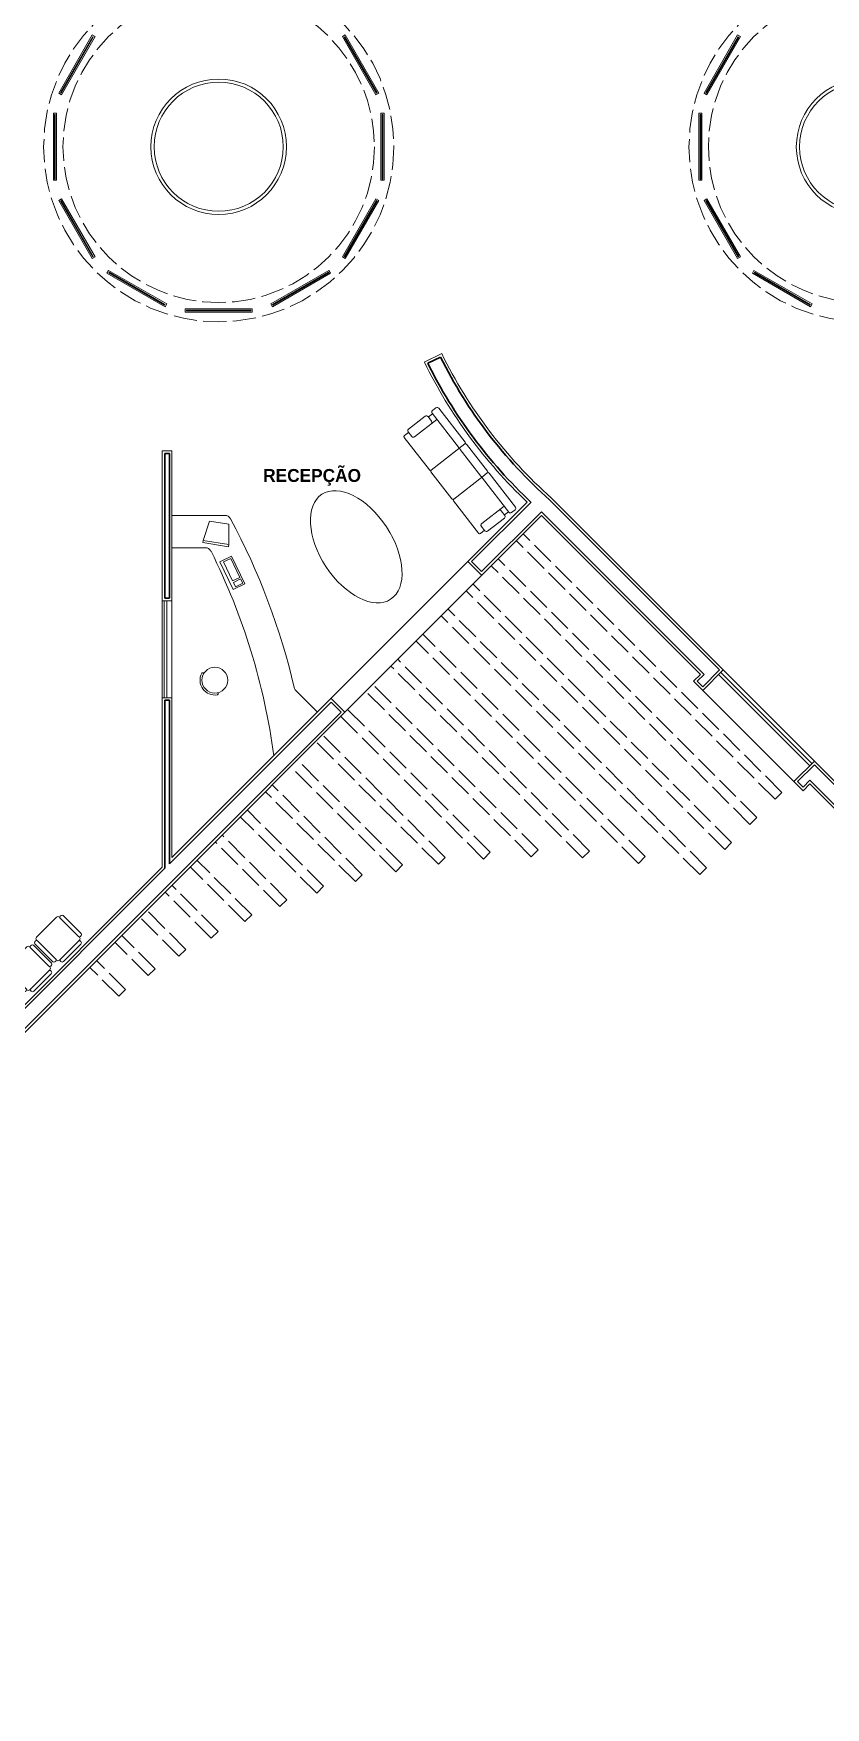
# Model space of a CAD drawing. Header units: millimetres. Extents: x 204 to 540, y 123 to 306.
# Drawn here: x 226.92 to 239.19, y 123.58 to 149.52 of the extents above; entities that cross this region are included whole.
import ezdxf

# ---------------------------------------------------------------- set-up
doc = ezdxf.new("R2010")
doc.units = ezdxf.units.MM
doc.header["$LTSCALE"] = 0.03
doc.linetypes.add('ACAD_ISO02W100', pattern=[15, 12, -3])
for name, color, linetype, lineweight in [('butacas', 33, 'Continuous', 0), ('Detalles de pisos', 40, 'Continuous', 0), ('Muebles', 200, 'Continuous', 0), ('mueblesmadera', 42, 'Continuous', 0), ('Muro carga', 150, 'Continuous', 35), ('Muros', 254, 'Continuous', 0), ('Proyeccion Trabes', 7, 'ACAD_ISO02W100', 0), ('Ventanas', 121, 'Continuous', 0)]:
    doc.layers.add(name, color=color, linetype=linetype, lineweight=lineweight)
doc.styles.get("Standard").update_dxf_attribs({"font": ''})
doc.styles.get('Standard').set_extended_font_data('Copperplate Gothic Bold', bold=True)

# ---------------------------------------------------------------- blocks, each defined once
blk = doc.blocks.new('A$C43936B37')
at = {"layer": 'butacas'}
for p, q in [((0.02, 0.53), (0.04, 0.53)), ((0.06, 0.51), (0.06, 0.53)), ((0.09, 0.56), (0.53, 0.56)), ((0.56, 0.51), (0.56, 0.53)), ((0.58, 0.53), (0.6, 0.53)), ((0.67, 0.53), (0.69, 0.53)), ((0.71, 0.51), (0.71, 0.53)), ((0.74, 0.56), (1.18, 0.56)), ((1.21, 0.51), (1.21, 0.53)), ((1.23, 0.53), (1.25, 0.53)), ((1.32, 0.53), (1.34, 0.53)), ((1.36, 0.51), (1.36, 0.53)), ((1.39, 0.56), (1.83, 0.56)), ((1.86, 0.51), (1.86, 0.53)), ((1.88, 0.53), (1.9, 0.53)), ((1.97, 0.53), (1.99, 0.53)), ((2.01, 0.51), (2.01, 0.53)), ((2.04, 0.56), (2.48, 0.56)), ((2.51, 0.51), (2.51, 0.53)), ((2.53, 0.53), (2.55, 0.53)), ((2.62, 0.53), (2.64, 0.53)), ((2.66, 0.51), (2.66, 0.53)), ((2.69, 0.56), (3.13, 0.56)), ((3.16, 0.51), (3.16, 0.53)), ((3.18, 0.53), (3.2, 0.53)), ((3.27, 0.53), (3.29, 0.53)), ((3.31, 0.51), (3.31, 0.53)), ((3.34, 0.56), (3.78, 0.56)), ((3.81, 0.51), (3.81, 0.53)), ((3.83, 0.53), (3.85, 0.53)), ((3.92, 0.53), (3.94, 0.53)), ((3.96, 0.51), (3.96, 0.53)), ((3.99, 0.56), (4.43, 0.56)), ((4.46, 0.51), (4.46, 0.53)), ((4.48, 0.53), (4.5, 0.53)), ((4.57, 0.53), (4.59, 0.53)), ((4.61, 0.51), (4.61, 0.53)), ((4.64, 0.56), (5.08, 0.56)), ((5.11, 0.51), (5.11, 0.53)), ((5.13, 0.53), (5.15, 0.53)), ((0, 0.11), (0, 0.51)), ((0.06, 0.11), (0.06, 0.51)), ((0.56, 0.51), (0.56, 0.11)), ((0.62, 0.51), (0.62, 0.11)), ((0.65, 0.11), (0.65, 0.51)), ((0.71, 0.11), (0.71, 0.51)), ((1.21, 0.51), (1.21, 0.11)), ((1.27, 0.51), (1.27, 0.11)), ((1.3, 0.11), (1.3, 0.51)), ((1.36, 0.11), (1.36, 0.51)), ((1.86, 0.51), (1.86, 0.11)), ((1.92, 0.51), (1.92, 0.11)), ((1.95, 0.11), (1.95, 0.51)), ((2.01, 0.11), (2.01, 0.51)), ((2.51, 0.51), (2.51, 0.11)), ((2.57, 0.51), (2.57, 0.11)), ((2.6, 0.11), (2.6, 0.51)), ((2.66, 0.11), (2.66, 0.51)), ((3.16, 0.51), (3.16, 0.11)), ((3.22, 0.51), (3.22, 0.11)), ((3.25, 0.11), (3.25, 0.51)), ((3.31, 0.11), (3.31, 0.51)), ((3.81, 0.51), (3.81, 0.11)), ((3.87, 0.51), (3.87, 0.11)), ((3.9, 0.11), (3.9, 0.51)), ((3.96, 0.11), (3.96, 0.51)), ((4.46, 0.51), (4.46, 0.11)), ((4.52, 0.51), (4.52, 0.11)), ((4.55, 0.11), (4.55, 0.51)), ((4.61, 0.11), (4.61, 0.51)), ((5.11, 0.51), (5.11, 0.11)), ((5.17, 0.51), (5.17, 0.11)), ((0.02, 0.09), (0.04, 0.09)), ((0.06, 0.09), (0.06, 0.11)), ((0.09, 0.06), (0.12, 0.06)), ((0.09, 0.03), (0.09, 0.03)), ((0.5, 0.06), (0.12, 0.06)), ((0.5, 0.06), (0.53, 0.06)), ((0.53, 0.03), (0.53, 0.03)), ((0.56, 0.09), (0.56, 0.11)), ((0.58, 0.09), (0.6, 0.09)), ((0.67, 0.09), (0.69, 0.09)), ((0.71, 0.09), (0.71, 0.11)), ((0.74, 0.06), (0.77, 0.06)), ((0.74, 0.03), (0.74, 0.03)), ((1.15, 0.06), (0.77, 0.06)), ((1.15, 0.06), (1.18, 0.06)), ((1.18, 0.03), (1.18, 0.03)), ((1.21, 0.09), (1.21, 0.11)), ((1.23, 0.09), (1.25, 0.09)), ((1.32, 0.09), (1.34, 0.09)), ((1.36, 0.09), (1.36, 0.11)), ((1.39, 0.06), (1.42, 0.06)), ((1.39, 0.03), (1.39, 0.03)), ((1.8, 0.06), (1.42, 0.06)), ((1.8, 0.06), (1.83, 0.06)), ((1.83, 0.03), (1.83, 0.03)), ((1.86, 0.09), (1.86, 0.11)), ((1.88, 0.09), (1.9, 0.09)), ((1.97, 0.09), (1.99, 0.09)), ((2.01, 0.09), (2.01, 0.11)), ((2.04, 0.06), (2.07, 0.06)), ((2.04, 0.03), (2.04, 0.03)), ((2.45, 0.06), (2.07, 0.06)), ((2.45, 0.06), (2.48, 0.06)), ((2.48, 0.03), (2.48, 0.03)), ((2.51, 0.09), (2.51, 0.11)), ((2.53, 0.09), (2.55, 0.09)), ((2.62, 0.09), (2.64, 0.09)), ((2.66, 0.09), (2.66, 0.11)), ((2.69, 0.06), (2.72, 0.06)), ((2.69, 0.03), (2.69, 0.03)), ((3.1, 0.06), (2.72, 0.06)), ((3.1, 0.06), (3.13, 0.06)), ((3.13, 0.03), (3.13, 0.03)), ((3.16, 0.09), (3.16, 0.11)), ((3.18, 0.09), (3.2, 0.09)), ((3.27, 0.09), (3.29, 0.09)), ((3.31, 0.09), (3.31, 0.11)), ((3.34, 0.06), (3.37, 0.06)), ((3.34, 0.03), (3.34, 0.03)), ((3.75, 0.06), (3.37, 0.06)), ((3.75, 0.06), (3.78, 0.06)), ((3.78, 0.03), (3.78, 0.03)), ((3.81, 0.09), (3.81, 0.11)), ((3.83, 0.09), (3.85, 0.09)), ((3.92, 0.09), (3.94, 0.09)), ((3.96, 0.09), (3.96, 0.11)), ((3.99, 0.06), (4.02, 0.06)), ((3.99, 0.03), (3.99, 0.03)), ((4.4, 0.06), (4.02, 0.06)), ((4.4, 0.06), (4.43, 0.06)), ((4.43, 0.03), (4.43, 0.03)), ((4.46, 0.09), (4.46, 0.11)), ((4.48, 0.09), (4.5, 0.09)), ((4.57, 0.09), (4.59, 0.09)), ((4.61, 0.09), (4.61, 0.11)), ((4.64, 0.06), (4.67, 0.06)), ((4.64, 0.03), (4.64, 0.03)), ((5.05, 0.06), (4.67, 0.06)), ((5.05, 0.06), (5.08, 0.06)), ((5.08, 0.03), (5.08, 0.03)), ((5.11, 0.09), (5.11, 0.11)), ((5.13, 0.09), (5.15, 0.09)), ((0.5, 0), (0.12, 0)), ((1.15, 0), (0.77, 0)), ((1.8, 0), (1.42, 0)), ((2.45, 0), (2.07, 0)), ((3.1, 0), (2.72, 0)), ((3.75, 0), (3.37, 0)), ((4.4, 0), (4.02, 0)), ((5.05, 0), (4.67, 0))]:
    blk.add_line(p, q, dxfattribs=at)
for centre, radius, start, end in [((0.02, 0.51), 0.02, 90, 180), ((0.04, 0.51), 0.02, 0, 90), ((0.09, 0.53), 0.03, 90, 180), ((0.53, 0.53), 0.03, 0, 90), ((0.58, 0.51), 0.02, 90, 180), ((0.6, 0.51), 0.02, 360, 90), ((0.67, 0.51), 0.02, 90, 180), ((0.69, 0.51), 0.02, 0, 90), ((0.74, 0.53), 0.03, 90, 180), ((1.18, 0.53), 0.03, 0, 90), ((1.23, 0.51), 0.02, 90, 180), ((1.25, 0.51), 0.02, 360, 90), ((1.32, 0.51), 0.02, 90, 180), ((1.34, 0.51), 0.02, 0, 90), ((1.39, 0.53), 0.03, 90, 180), ((1.83, 0.53), 0.03, 0, 90), ((1.88, 0.51), 0.02, 90, 180), ((1.9, 0.51), 0.02, 360, 90), ((1.97, 0.51), 0.02, 90, 180), ((1.99, 0.51), 0.02, 0, 90), ((2.04, 0.53), 0.03, 90, 180), ((2.48, 0.53), 0.03, 0, 90), ((2.53, 0.51), 0.02, 90, 180), ((2.55, 0.51), 0.02, 360, 90), ((2.62, 0.51), 0.02, 90, 180), ((2.64, 0.51), 0.02, 0, 90), ((2.69, 0.53), 0.03, 90, 180), ((3.13, 0.53), 0.03, 0, 90), ((3.18, 0.51), 0.02, 90, 180), ((3.2, 0.51), 0.02, 360, 90), ((3.27, 0.51), 0.02, 90, 180), ((3.29, 0.51), 0.02, 0, 90), ((3.34, 0.53), 0.03, 90, 180), ((3.78, 0.53), 0.03, 0, 90), ((3.83, 0.51), 0.02, 90, 180), ((3.85, 0.51), 0.02, 360, 90), ((3.92, 0.51), 0.02, 90, 180), ((3.94, 0.51), 0.02, 0, 90), ((3.99, 0.53), 0.03, 90, 180), ((4.43, 0.53), 0.03, 0, 90), ((4.48, 0.51), 0.02, 90, 180), ((4.5, 0.51), 0.02, 360, 90), ((4.57, 0.51), 0.02, 90, 180), ((4.59, 0.51), 0.02, 0, 90), ((4.64, 0.53), 0.03, 90, 180), ((5.08, 0.53), 0.03, 0, 90), ((5.13, 0.51), 0.02, 90, 180), ((5.15, 0.51), 0.02, 360, 90), ((0.02, 0.11), 0.02, 180, 270), ((0.04, 0.11), 0.02, 270, 0), ((0.09, 0.09), 0.03, 180, 270), ((0.12, 0.03), 0.03, 90, 180), ((0.12, 0.03), 0.03, 180, 270), ((0.5, 0.03), 0.03, 360, 90), ((0.5, 0.03), 0.03, 270, 0), ((0.53, 0.09), 0.03, 270, 0), ((0.58, 0.11), 0.02, 180, 270), ((0.6, 0.11), 0.02, 270, 360), ((0.67, 0.11), 0.02, 180, 270), ((0.69, 0.11), 0.02, 270, 0), ((0.74, 0.09), 0.03, 180, 270), ((0.77, 0.03), 0.03, 90, 180), ((0.77, 0.03), 0.03, 180, 270), ((1.15, 0.03), 0.03, 360, 90), ((1.15, 0.03), 0.03, 270, 0), ((1.18, 0.09), 0.03, 270, 0), ((1.23, 0.11), 0.02, 180, 270), ((1.25, 0.11), 0.02, 270, 360), ((1.32, 0.11), 0.02, 180, 270), ((1.34, 0.11), 0.02, 270, 0), ((1.39, 0.09), 0.03, 180, 270), ((1.42, 0.03), 0.03, 90, 180), ((1.42, 0.03), 0.03, 180, 270), ((1.8, 0.03), 0.03, 360, 90), ((1.8, 0.03), 0.03, 270, 0), ((1.83, 0.09), 0.03, 270, 0), ((1.88, 0.11), 0.02, 180, 270), ((1.9, 0.11), 0.02, 270, 360), ((1.97, 0.11), 0.02, 180, 270), ((1.99, 0.11), 0.02, 270, 0), ((2.04, 0.09), 0.03, 180, 270), ((2.07, 0.03), 0.03, 90, 180), ((2.07, 0.03), 0.03, 180, 270), ((2.45, 0.03), 0.03, 360, 90), ((2.45, 0.03), 0.03, 270, 0), ((2.48, 0.09), 0.03, 270, 0), ((2.53, 0.11), 0.02, 180, 270), ((2.55, 0.11), 0.02, 270, 360), ((2.62, 0.11), 0.02, 180, 270), ((2.64, 0.11), 0.02, 270, 0), ((2.69, 0.09), 0.03, 180, 270), ((2.72, 0.03), 0.03, 90, 180), ((2.72, 0.03), 0.03, 180, 270), ((3.1, 0.03), 0.03, 360, 90), ((3.1, 0.03), 0.03, 270, 0), ((3.13, 0.09), 0.03, 270, 0), ((3.18, 0.11), 0.02, 180, 270), ((3.2, 0.11), 0.02, 270, 360), ((3.27, 0.11), 0.02, 180, 270), ((3.29, 0.11), 0.02, 270, 0), ((3.34, 0.09), 0.03, 180, 270), ((3.37, 0.03), 0.03, 90, 180), ((3.37, 0.03), 0.03, 180, 270), ((3.75, 0.03), 0.03, 360, 90), ((3.75, 0.03), 0.03, 270, 0), ((3.78, 0.09), 0.03, 270, 0), ((3.83, 0.11), 0.02, 180, 270), ((3.85, 0.11), 0.02, 270, 360), ((3.92, 0.11), 0.02, 180, 270), ((3.94, 0.11), 0.02, 270, 0), ((3.99, 0.09), 0.03, 180, 270), ((4.02, 0.03), 0.03, 90, 180), ((4.02, 0.03), 0.03, 180, 270), ((4.4, 0.03), 0.03, 360, 90), ((4.4, 0.03), 0.03, 270, 0), ((4.43, 0.09), 0.03, 270, 0), ((4.48, 0.11), 0.02, 180, 270), ((4.5, 0.11), 0.02, 270, 360), ((4.57, 0.11), 0.02, 180, 270), ((4.59, 0.11), 0.02, 270, 0), ((4.64, 0.09), 0.03, 180, 270), ((4.67, 0.03), 0.03, 90, 180), ((4.67, 0.03), 0.03, 180, 270), ((5.05, 0.03), 0.03, 360, 90), ((5.05, 0.03), 0.03, 270, 0), ((5.08, 0.09), 0.03, 270, 0), ((5.13, 0.11), 0.02, 180, 270), ((5.15, 0.11), 0.02, 270, 360)]:
    blk.add_arc(centre, radius, start, end, dxfattribs=at)
blk = doc.blocks.new('RECTANG')
for p, q in [((1, 1), (0, 1)), ((0, 1), (0, 0)), ((1, 0), (1, 1)), ((0, 0), (1, 0))]:
    blk.add_line(p, q)
blk = doc.blocks.new('KEYBOARD', base_point=(60, 294))
for p, xscale, yscale, zscale in [((60, 294), 19, 8, 19), ((61, 295), 13, 5, 13), ((75, 295), 3, 5, 3)]:
    blk.add_blockref('RECTANG', p, dxfattribs=dict(xscale=xscale, yscale=yscale, zscale=zscale))
blk = doc.blocks.new('A$C119B407C')
at = {"layer": 'Muebles'}
for p, q in [((0.07, 1.62), (0.331, 1.822)), ((0.373, 1.817), (0.428, 1.746)), ((0.379, 1.809), (0.442, 1.858)), ((0.436, 1.866), (0.845, 1.339)), ((0.441, 1.908), (0.496, 1.951)), ((0.539, 1.945), (0.948, 1.419)), ((0.008, 1.521), (0.071, 1.57)), ((0.065, 1.577), (0.12, 1.506)), ((0.162, 1.501), (0.509, 1.771)), ((0.395, 0.989), (0.004, 1.492)), ((0.423, 0.986), (0.944, 1.391)), ((0.869, 1.307), (1.193, 0.891)), ((0.873, 1.335), (0.873, 1.335)), ((0.944, 1.391), (0.944, 1.391)), ((0.972, 1.387), (1.295, 0.971)), ((0.742, 0.542), (0.419, 0.958)), ((0.423, 0.986), (0.423, 0.986)), ((1.221, 0.888), (0.771, 0.538)), ((1.217, 0.86), (1.626, 0.333)), ((1.221, 0.888), (1.292, 0.943)), ((1.32, 0.939), (1.728, 0.413)), ((0.771, 0.538), (0.771, 0.538)), ((1.157, 0.008), (0.767, 0.51)), ((1.552, 0.428), (1.205, 0.158)), ((1.507, 0.355), (1.563, 0.284)), ((1.62, 0.341), (1.556, 0.292)), ((1.723, 0.371), (1.668, 0.328)), ((1.248, 0.053), (1.185, 0.004)), ((1.199, 0.116), (1.254, 0.045)), ((1.557, 0.242), (1.297, 0.04))]:
    blk.add_line(p, q, dxfattribs=at)
for centre, radius, start, end in [((0.349, 1.798), 0.03, 37.8303, 127.8303), ((0.46, 1.884), 0.03, 127.8303, 217.8303), ((0.515, 1.927), 0.03, 37.8303, 127.8303), ((0.088, 1.596), 0.03, 127.8303, 217.8303), ((0.404, 1.727), 0.03, 307.8303, 37.8303), ((0.02, 1.505), 0.02, 127.8303, 217.8303), ((0.144, 1.525), 0.03, 217.8303, 307.8303), ((0.861, 1.351), 0.02, 217.8303, 307.8303), ((0.885, 1.32), 0.02, 127.8303, 217.8303), ((0.932, 1.406), 0.02, 307.8303, 37.8303), ((0.956, 1.375), 0.02, 37.8303, 127.8303), ((0.411, 1.002), 0.02, 217.8303, 307.8303), ((0.435, 0.97), 0.02, 127.8303, 217.8303), ((1.208, 0.903), 0.02, 217.8303, 307.8303), ((1.233, 0.872), 0.02, 127.8303, 217.8303), ((1.28, 0.959), 0.02, 307.8303, 37.8303), ((1.304, 0.927), 0.02, 37.8303, 127.8303), ((0.758, 0.554), 0.02, 217.8303, 307.8303), ((0.783, 0.522), 0.02, 127.8303, 217.8303), ((1.484, 0.337), 0.03, 37.8303, 127.8303), ((1.539, 0.266), 0.03, 307.8303, 37.8303), ((1.649, 0.352), 0.03, 217.8303, 307.8303), ((1.705, 0.395), 0.03, 307.8303, 37.8303), ((1.173, 0.02), 0.02, 217.8303, 307.8303), ((1.223, 0.135), 0.03, 127.8303, 217.8303), ((1.278, 0.064), 0.03, 217.8303, 307.8303)]:
    blk.add_arc(centre, radius, start, end, dxfattribs=at)

msp = doc.modelspace()

# ---------------------------------------------------------------- linework, layer by layer
at = {"layer": 'Detalles de pisos', "ltscale": 0.05}
for centre, radius in [((229.79, 147.764), 1.05), ((229.79, 147.764), 1), ((239.79, 147.764), 1.05), ((239.79, 147.764), 1)]:
    msp.add_circle(centre, radius, dxfattribs=at)
msp.add_ellipse((231.921, 141.566), major_axis=(0.533, -0.813), ratio=0.576905, dxfattribs=at)
at = {"layer": 'Muebles', "linetype": 'ByBlock', "ltscale": 0.03}
for p, q in [((229.55, 141.665), (229.645, 141.963)), ((229.645, 141.963), (229.949, 141.915)), ((229.949, 141.915), (229.946, 141.602)), ((229.545, 141.63), (229.55, 141.665)), ((229.94, 141.567), (229.545, 141.63)), ((229.55, 141.665), (229.946, 141.602)), ((229.946, 141.602), (229.94, 141.567))]:
    msp.add_line(p, q, dxfattribs=at)
msp.add_circle((229.73, 139.499), 0.2, dxfattribs=at)
for centre, radius, start, end in [((229.73, 139.499), 0.23, 151.7285, 280.1855), ((229.54, 139.6), 0.015, 331.7285, 151.7285), ((229.768, 139.287), 0.015, 280.1855, 100.1855)]:
    msp.add_arc(centre, radius, start, end, dxfattribs=at)
at = {"layer": 'Muebles', "ltscale": 0.05}
msp.add_arc((231.056, 139.408), 0.1, 193.0726, 225, dxfattribs=at)
at = {"layer": 'mueblesmadera'}
for p, q in [((229.065, 142.052), (229.885, 142.052)), ((229.065, 141.552), (229.581, 141.552)), ((230.985, 139.337), (231.319, 139.004))]:
    msp.add_line(p, q, dxfattribs=at)
at = {"layer": 'mueblesmadera', "ltscale": 0.05}
for centre, radius, start, end in [((229.885, 141.952), 0.1, 28.2336, 90), ((220.646, 136.99), 10.588, 13.0726, 28.2336), ((229.581, 141.452), 0.1, 26.5314, 90), ((220.646, 136.99), 10.088, 7.6255, 26.5314)]:
    msp.add_arc(centre, radius, start, end, dxfattribs=at)
at = {"layer": 'Muro carga'}
for p, q in [((233.228, 144.506), (233.03, 144.409)), ((232.994, 144.391), (232.994, 144.391)), ((228.955, 143.012), (228.955, 140.768)), ((228.955, 143.012), (229.025, 143.012)), ((229.025, 143.012), (229.025, 140.768)), ((233.709, 141.337), (234.629, 142.257)), ((237.55, 139.659), (234.915, 142.294)), ((233.864, 141.182), (234.79, 142.108)), ((237.31, 139.588), (234.79, 142.108)), ((233.709, 141.337), (233.864, 141.182)), ((237.204, 139.482), (237.31, 139.588)), ((237.289, 139.397), (237.55, 139.659)), ((237.204, 139.482), (237.289, 139.397)), ((228.955, 139.188), (228.955, 136.584)), ((229.025, 139.188), (229.025, 136.654)), ((229.025, 136.654), (231.531, 139.159)), ((231.531, 139.159), (231.686, 139.004)), ((226.34, 133.657), (231.686, 139.004)), ((238.759, 137.927), (239.021, 138.188)), ((241.369, 135.841), (239.021, 138.188)), ((238.759, 137.927), (238.844, 137.842)), ((238.844, 137.842), (238.95, 137.948)), ((241.128, 135.77), (238.95, 137.948)), ((226.099, 133.728), (228.955, 136.584))]:
    msp.add_line(p, q, dxfattribs=at)
at = {"layer": 'Muro carga', "ltscale": 0.05}
for p, q in [((229.025, 140.768), (228.955, 140.768)), ((228.955, 139.188), (229.025, 139.188))]:
    msp.add_line(p, q, dxfattribs=at)
at = {"layer": 'Muro carga'}
for radius, start, end in [(7.327, 206.4036, 228.307), (7.547, 206.3945, 226.8522)]:
    msp.add_arc((239.79, 147.764), radius, start, end, dxfattribs=at)
at = {"layer": 'Muros'}
for p, q in [((227.831, 149.496), (227.311, 148.595)), ((227.874, 149.471), (227.354, 148.57)), ((227.831, 149.496), (227.874, 149.471)), ((231.707, 149.471), (231.75, 149.496)), ((232.227, 148.57), (231.707, 149.471)), ((232.27, 148.595), (231.75, 149.496)), ((237.831, 149.496), (237.311, 148.595)), ((237.874, 149.471), (237.354, 148.57)), ((237.831, 149.496), (237.874, 149.471)), ((227.354, 148.57), (227.311, 148.595)), ((232.27, 148.595), (232.227, 148.57)), ((237.354, 148.57), (237.311, 148.595)), ((227.228, 148.284), (227.278, 148.284)), ((227.228, 148.284), (227.228, 147.244)), ((227.278, 148.284), (227.278, 147.244)), ((232.303, 147.244), (232.303, 148.284)), ((232.303, 148.284), (232.353, 148.284)), ((232.353, 147.244), (232.353, 148.284)), ((237.228, 148.284), (237.278, 148.284)), ((237.228, 148.284), (237.228, 147.244)), ((237.278, 148.284), (237.278, 147.244)), ((227.278, 147.244), (227.228, 147.244)), ((232.353, 147.244), (232.303, 147.244)), ((237.278, 147.244), (237.228, 147.244)), ((227.311, 146.933), (227.354, 146.958)), ((227.311, 146.933), (227.831, 146.032)), ((227.354, 146.958), (227.874, 146.057)), ((231.707, 146.057), (232.227, 146.958)), ((231.75, 146.032), (232.27, 146.933)), ((232.227, 146.958), (232.27, 146.933)), ((237.311, 146.933), (237.354, 146.958)), ((237.311, 146.933), (237.831, 146.032)), ((237.354, 146.958), (237.874, 146.057)), ((227.874, 146.057), (227.831, 146.032)), ((231.75, 146.032), (231.707, 146.057)), ((237.874, 146.057), (237.831, 146.032)), ((228.059, 145.804), (228.084, 145.848)), ((228.059, 145.804), (228.959, 145.284)), ((228.084, 145.848), (228.984, 145.328)), ((230.597, 145.328), (231.497, 145.848)), ((230.622, 145.284), (231.522, 145.804)), ((231.497, 145.848), (231.522, 145.804)), ((238.059, 145.804), (238.084, 145.848)), ((238.059, 145.804), (238.959, 145.284)), ((238.084, 145.848), (238.984, 145.328)), ((228.984, 145.328), (228.959, 145.284)), ((230.622, 145.284), (230.597, 145.328)), ((238.984, 145.328), (238.959, 145.284)), ((229.27, 145.201), (229.27, 145.251)), ((229.27, 145.251), (230.31, 145.251)), ((229.27, 145.201), (230.31, 145.201)), ((230.31, 145.251), (230.31, 145.201)), ((233.246, 144.559), (232.976, 144.427)), ((228.915, 143.052), (228.915, 136.6)), ((228.915, 143.052), (229.065, 143.052)), ((229.065, 143.052), (229.065, 136.75)), ((229.065, 136.75), (234.572, 142.257)), ((247.439, 129.827), (234.943, 142.322)), ((226.396, 133.657), (234.79, 142.051)), ((237.253, 139.588), (234.79, 142.051)), ((233.652, 141.337), (233.864, 141.125)), ((237.147, 139.482), (237.253, 139.588)), ((237.289, 139.341), (237.607, 139.659)), ((237.147, 139.482), (237.289, 139.341)), ((238.703, 137.927), (237.289, 139.341)), ((231.531, 139.216), (231.743, 139.004)), ((238.703, 137.927), (239.021, 138.245)), ((238.703, 137.927), (238.844, 137.785)), ((238.844, 137.785), (238.95, 137.891)), ((241.072, 135.77), (238.95, 137.891)), ((215.896, 123.581), (228.915, 136.6))]:
    msp.add_line(p, q, dxfattribs=at)
at = {"layer": 'Muros', "ltscale": 0.05}
for p, q in [((229.065, 140.728), (228.915, 140.728)), ((228.915, 139.228), (229.065, 139.228))]:
    msp.add_line(p, q, dxfattribs=at)
at = {"layer": 'Muros'}
for radius, end in [(7.287, 228.307), (7.587, 226.5402)]:
    msp.add_arc((239.79, 147.764), radius, 206.0908, end, dxfattribs=at)
at = {"layer": 'Proyeccion Trabes'}
for p, q in [((238.41, 137.654), (234.401, 141.662)), ((238.516, 137.76), (234.508, 141.768)), ((238.127, 137.371), (234.119, 141.379)), ((238.021, 137.265), (234.013, 141.273)), ((237.632, 136.876), (233.624, 140.884)), ((237.738, 136.982), (233.73, 140.99)), ((237.35, 136.593), (233.341, 140.602)), ((237.243, 136.487), (233.235, 140.496)), ((236.292, 136.661), (232.846, 140.107)), ((236.398, 136.767), (232.952, 140.213)), ((235.535, 136.851), (232.563, 139.824)), ((235.429, 136.745), (232.457, 139.718)), ((234.634, 136.763), (232.068, 139.329)), ((234.74, 136.869), (232.174, 139.435)), ((233.998, 136.833), (231.785, 139.046)), ((233.892, 136.727), (231.679, 138.94)), ((233.194, 136.647), (231.29, 138.551)), ((233.3, 136.753), (231.396, 138.657)), ((232.64, 136.636), (231.007, 138.268)), ((232.534, 136.53), (230.901, 138.162)), ((231.907, 136.379), (230.512, 137.773)), ((232.013, 136.485), (230.618, 137.879)), ((238.41, 137.654), (238.516, 137.76)), ((231.415, 136.305), (230.23, 137.49)), ((231.309, 136.198), (230.124, 137.384)), ((238.021, 137.265), (238.127, 137.371)), ((230.739, 135.991), (229.735, 136.995)), ((230.845, 136.097), (229.841, 137.101)), ((237.632, 136.876), (237.738, 136.982)), ((230.301, 135.864), (229.452, 136.712)), ((233.194, 136.647), (233.3, 136.753)), ((233.892, 136.727), (233.998, 136.833)), ((234.634, 136.763), (234.74, 136.869)), ((235.429, 136.745), (235.535, 136.851)), ((236.292, 136.661), (236.398, 136.767)), ((230.194, 135.758), (229.346, 136.606)), ((231.907, 136.379), (232.013, 136.485)), ((232.534, 136.53), (232.64, 136.636)), ((237.243, 136.487), (237.35, 136.593)), ((229.673, 135.501), (228.957, 136.218)), ((229.779, 135.607), (229.063, 136.324)), ((231.309, 136.198), (231.415, 136.305)), ((229.28, 135.328), (228.674, 135.935)), ((230.739, 135.991), (230.845, 136.097)), ((229.174, 135.222), (228.568, 135.829)), ((230.194, 135.758), (230.301, 135.864)), ((228.697, 134.922), (228.179, 135.44)), ((228.803, 135.028), (228.285, 135.546)), ((229.673, 135.501), (229.779, 135.607)), ((228.346, 134.707), (227.896, 135.157)), ((229.174, 135.222), (229.28, 135.328)), ((228.24, 134.601), (227.79, 135.051)), ((228.697, 134.922), (228.803, 135.028)), ((228.24, 134.601), (228.346, 134.707))]:
    msp.add_line(p, q, dxfattribs=at)
for centre, radius in [((229.79, 147.764), 2.713), ((239.79, 147.764), 2.713), ((229.79, 147.764), 2.413), ((239.79, 147.764), 2.413)]:
    msp.add_circle(centre, radius, dxfattribs=at)
at = {"layer": 'Ventanas'}
for p, q in [((227.838, 149.468), (227.338, 148.602)), ((227.847, 149.463), (227.347, 148.597)), ((227.838, 149.468), (227.847, 149.463)), ((231.734, 149.463), (231.743, 149.468)), ((232.234, 148.597), (231.734, 149.463)), ((232.243, 148.602), (231.743, 149.468)), ((237.838, 149.468), (237.338, 148.602)), ((237.847, 149.463), (237.347, 148.597)), ((237.838, 149.468), (237.847, 149.463)), ((227.347, 148.597), (227.338, 148.602)), ((232.243, 148.602), (232.234, 148.597)), ((237.347, 148.597), (237.338, 148.602)), ((227.248, 148.264), (227.248, 147.264)), ((227.248, 148.264), (227.258, 148.264)), ((227.258, 148.264), (227.258, 147.264)), ((232.323, 147.264), (232.323, 148.264)), ((232.323, 148.264), (232.333, 148.264)), ((232.333, 147.264), (232.333, 148.264)), ((237.248, 148.264), (237.258, 148.264)), ((237.248, 148.264), (237.248, 147.264)), ((237.258, 148.264), (237.258, 147.264)), ((227.258, 147.264), (227.248, 147.264)), ((232.333, 147.264), (232.323, 147.264)), ((237.258, 147.264), (237.248, 147.264)), ((227.338, 146.925), (227.347, 146.93)), ((227.338, 146.925), (227.838, 146.059)), ((227.347, 146.93), (227.847, 146.064)), ((231.734, 146.064), (232.234, 146.93)), ((231.743, 146.059), (232.243, 146.925)), ((232.234, 146.93), (232.243, 146.925)), ((237.338, 146.925), (237.347, 146.93)), ((237.338, 146.925), (237.838, 146.059)), ((237.347, 146.93), (237.847, 146.064)), ((227.847, 146.064), (227.838, 146.059)), ((231.743, 146.059), (231.734, 146.064)), ((237.847, 146.064), (237.838, 146.059)), ((228.086, 145.812), (228.091, 145.82)), ((228.086, 145.812), (228.952, 145.312)), ((228.091, 145.82), (228.957, 145.32)), ((230.624, 145.32), (231.49, 145.82)), ((230.629, 145.312), (231.495, 145.812)), ((231.49, 145.82), (231.495, 145.812)), ((238.086, 145.812), (238.091, 145.82)), ((238.086, 145.812), (238.952, 145.312)), ((238.091, 145.82), (238.957, 145.32)), ((228.957, 145.32), (228.952, 145.312)), ((230.629, 145.312), (230.624, 145.32)), ((238.957, 145.32), (238.952, 145.312)), ((229.29, 145.221), (229.29, 145.231)), ((229.29, 145.231), (230.29, 145.231)), ((229.29, 145.221), (230.29, 145.221)), ((230.29, 145.231), (230.29, 145.221)), ((228.945, 140.728), (228.945, 139.228)), ((228.985, 140.728), (228.985, 139.228)), ((238.947, 138.171), (237.533, 139.585)), ((238.982, 138.206), (237.568, 139.62))]:
    msp.add_line(p, q, dxfattribs=at)

# ---------------------------------------------------------------- block references
at = {"layer": 'butacas', "ltscale": 0.05, "xscale": -1, "rotation": 45}
msp.add_blockref('A$C43936B37', (227.738, 135.494), dxfattribs=at)
at = {"layer": 'Muebles', "ltscale": 0.05}
msp.add_blockref('A$C119B407C', (232.66, 141.768), dxfattribs=at)
at = {"layer": 'Muebles', "linetype": 'ByBlock', "ltscale": 0.03, "extrusion": (0, 0, -1), "xscale": 0.02509863766822823, "yscale": 0.02509863766823628, "zscale": -0.02509863766823022, "rotation": 243.999999999986}
msp.add_blockref('KEYBOARD', (-229.987, 141.419), dxfattribs=at)

# ---------------------------------------------------------------- texts
msp.add_text('RECEPÇÃO', height=0.2).set_placement((230.479, 142.571))

doc.saveas('drawing.dxf')
